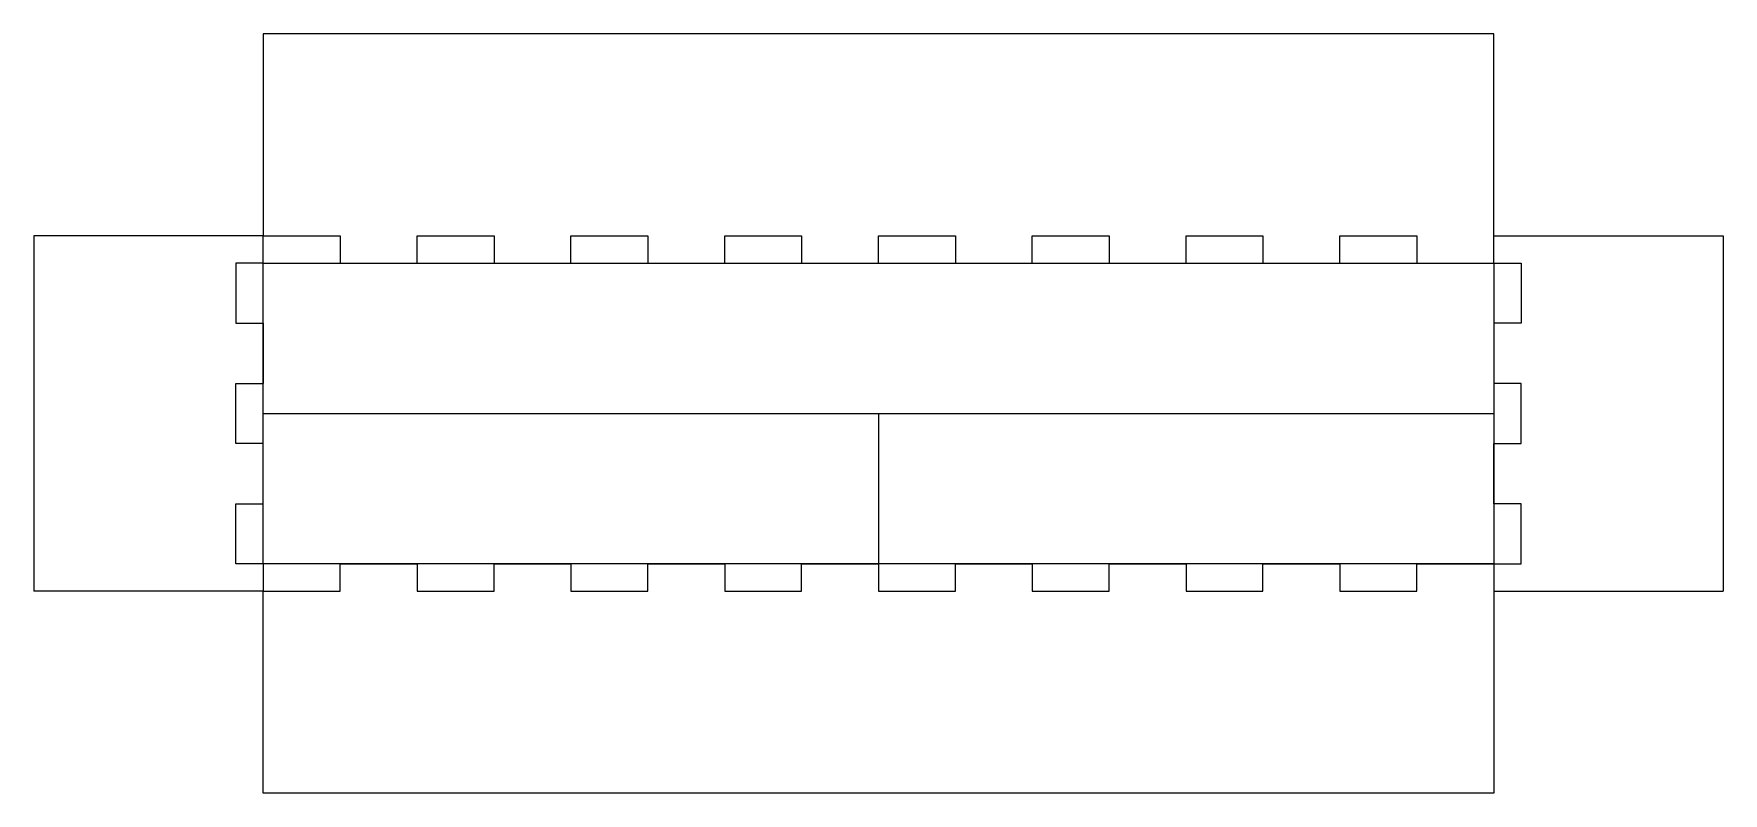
# Model space of a CAD drawing. Header units: millimetres. Extents: x -170 to 198, y -286 to -120.
import ezdxf

# ---------------------------------------------------------------- set-up
doc = ezdxf.new("R2010")
doc.units = ezdxf.units.MM
doc.layers.get('0').update_dxf_attribs({"linetype": 'CONTINUOUS'})

msp = doc.modelspace()

# ---------------------------------------------------------------- linework, layer by layer
for p, q in [((148, -120), (-120, -120)), ((-120, -120), (-120, -164)), ((148, -170), (148, -120)), ((-170, -164), (-170, -241.5)), ((-120, -164), (-170, -164)), ((-120, -170), (-120, -164)), ((-120, -164), (-103.25, -164)), ((-103.25, -164), (-103.25, -170)), ((-86.5, -170), (-86.5, -164)), ((-86.5, -164), (-69.75, -164)), ((-69.75, -164), (-69.75, -170)), ((-53, -170), (-53, -164)), ((-53, -164), (-36.25, -164)), ((-36.25, -164), (-36.25, -170)), ((-19.5, -170), (-19.5, -164)), ((-19.5, -164), (-2.75, -164)), ((-2.75, -164), (-2.75, -170)), ((14, -170), (14, -164)), ((14, -164), (30.75, -164)), ((30.75, -164), (30.75, -170)), ((47.5, -170), (47.5, -164)), ((47.5, -164), (64.25, -164)), ((64.25, -164), (64.25, -170)), ((81, -170), (81, -164)), ((81, -164), (97.75, -164)), ((97.75, -164), (97.75, -170)), ((114.5, -170), (114.5, -164)), ((114.5, -164), (131.25, -164)), ((131.25, -164), (131.25, -170)), ((148, -170), (148, -164)), ((148, -164), (198, -164)), ((198, -164), (198, -241.5)), ((-120, -170), (-126, -170)), ((-126, -170), (-126, -183.1)), ((-103.25, -170), (-86.5, -170)), ((-69.75, -170), (-53, -170)), ((-36.25, -170), (-19.5, -170)), ((-2.75, -170), (14, -170)), ((30.75, -170), (47.5, -170)), ((64.25, -170), (81, -170)), ((97.75, -170), (114.5, -170)), ((131.25, -170), (148, -170)), ((148, -170), (154, -170)), ((154, -170), (154, -183.1)), ((-126, -183.1), (-120, -183.1)), ((-120, -183.1), (-120, -196.2)), ((148, -183.1), (148, -196.2)), ((154, -183.1), (148, -183.1)), ((-126, -209.3), (-126, -196.2)), ((-126, -196.2), (-120, -196.2)), ((154, -196.2), (148, -196.2)), ((154, -209.3), (154, -196.2)), ((-120, -202.75), (148, -202.75)), ((14, -202.75), (14, -235.5)), ((-120, -209.3), (-126, -209.3)), ((-120, -222.4), (-120, -209.3)), ((148, -222.4), (148, -209.3)), ((148, -209.3), (154, -209.3)), ((-126, -235.5), (-126, -222.4)), ((-126, -222.4), (-120, -222.4)), ((154, -222.4), (148, -222.4)), ((154, -235.5), (154, -222.4)), ((-120, -235.5), (-126, -235.5)), ((-120, -235.5), (-120, -241.5)), ((-103.25, -235.5), (-86.5, -235.5)), ((-103.25, -241.5), (-103.25, -235.5)), ((-86.5, -235.5), (-86.5, -241.5)), ((-69.75, -241.5), (-69.75, -235.5)), ((-69.75, -235.5), (-53, -235.5)), ((-53, -235.5), (-53, -241.5)), ((-36.25, -235.5), (-19.5, -235.5)), ((-36.25, -241.5), (-36.25, -235.5)), ((-19.5, -235.5), (-19.5, -241.5)), ((-2.75, -235.5), (14, -235.5)), ((-2.75, -241.5), (-2.75, -235.5)), ((14, -235.5), (14, -241.5)), ((30.75, -235.5), (47.5, -235.5)), ((30.75, -241.5), (30.75, -235.5)), ((47.5, -235.5), (47.5, -241.5)), ((64.25, -235.5), (81, -235.5)), ((64.25, -241.5), (64.25, -235.5)), ((81, -235.5), (81, -241.5)), ((97.75, -241.5), (97.75, -235.5)), ((97.75, -235.5), (114.5, -235.5)), ((114.5, -235.5), (114.5, -241.5)), ((131.25, -241.5), (131.25, -235.5)), ((131.25, -235.5), (148, -235.5)), ((148, -235.5), (148, -285.5)), ((148, -235.5), (154, -235.5)), ((148, -235.5), (148, -241.5)), ((-120, -241.5), (-170, -241.5)), ((-120, -241.5), (-103.25, -241.5)), ((-120, -285.5), (-120, -241.5)), ((-86.5, -241.5), (-69.75, -241.5)), ((-53, -241.5), (-36.25, -241.5)), ((-19.5, -241.5), (-2.75, -241.5)), ((14, -241.5), (30.75, -241.5)), ((47.5, -241.5), (64.25, -241.5)), ((81, -241.5), (97.75, -241.5)), ((114.5, -241.5), (131.25, -241.5)), ((148, -241.5), (198, -241.5)), ((148, -285.5), (-120, -285.5))]:
    msp.add_line(p, q)
msp.add_lwpolyline([(-120, -170), (148, -170), (148, -235.5), (-120, -235.5)], close=True)

doc.saveas('drawing.dxf')
